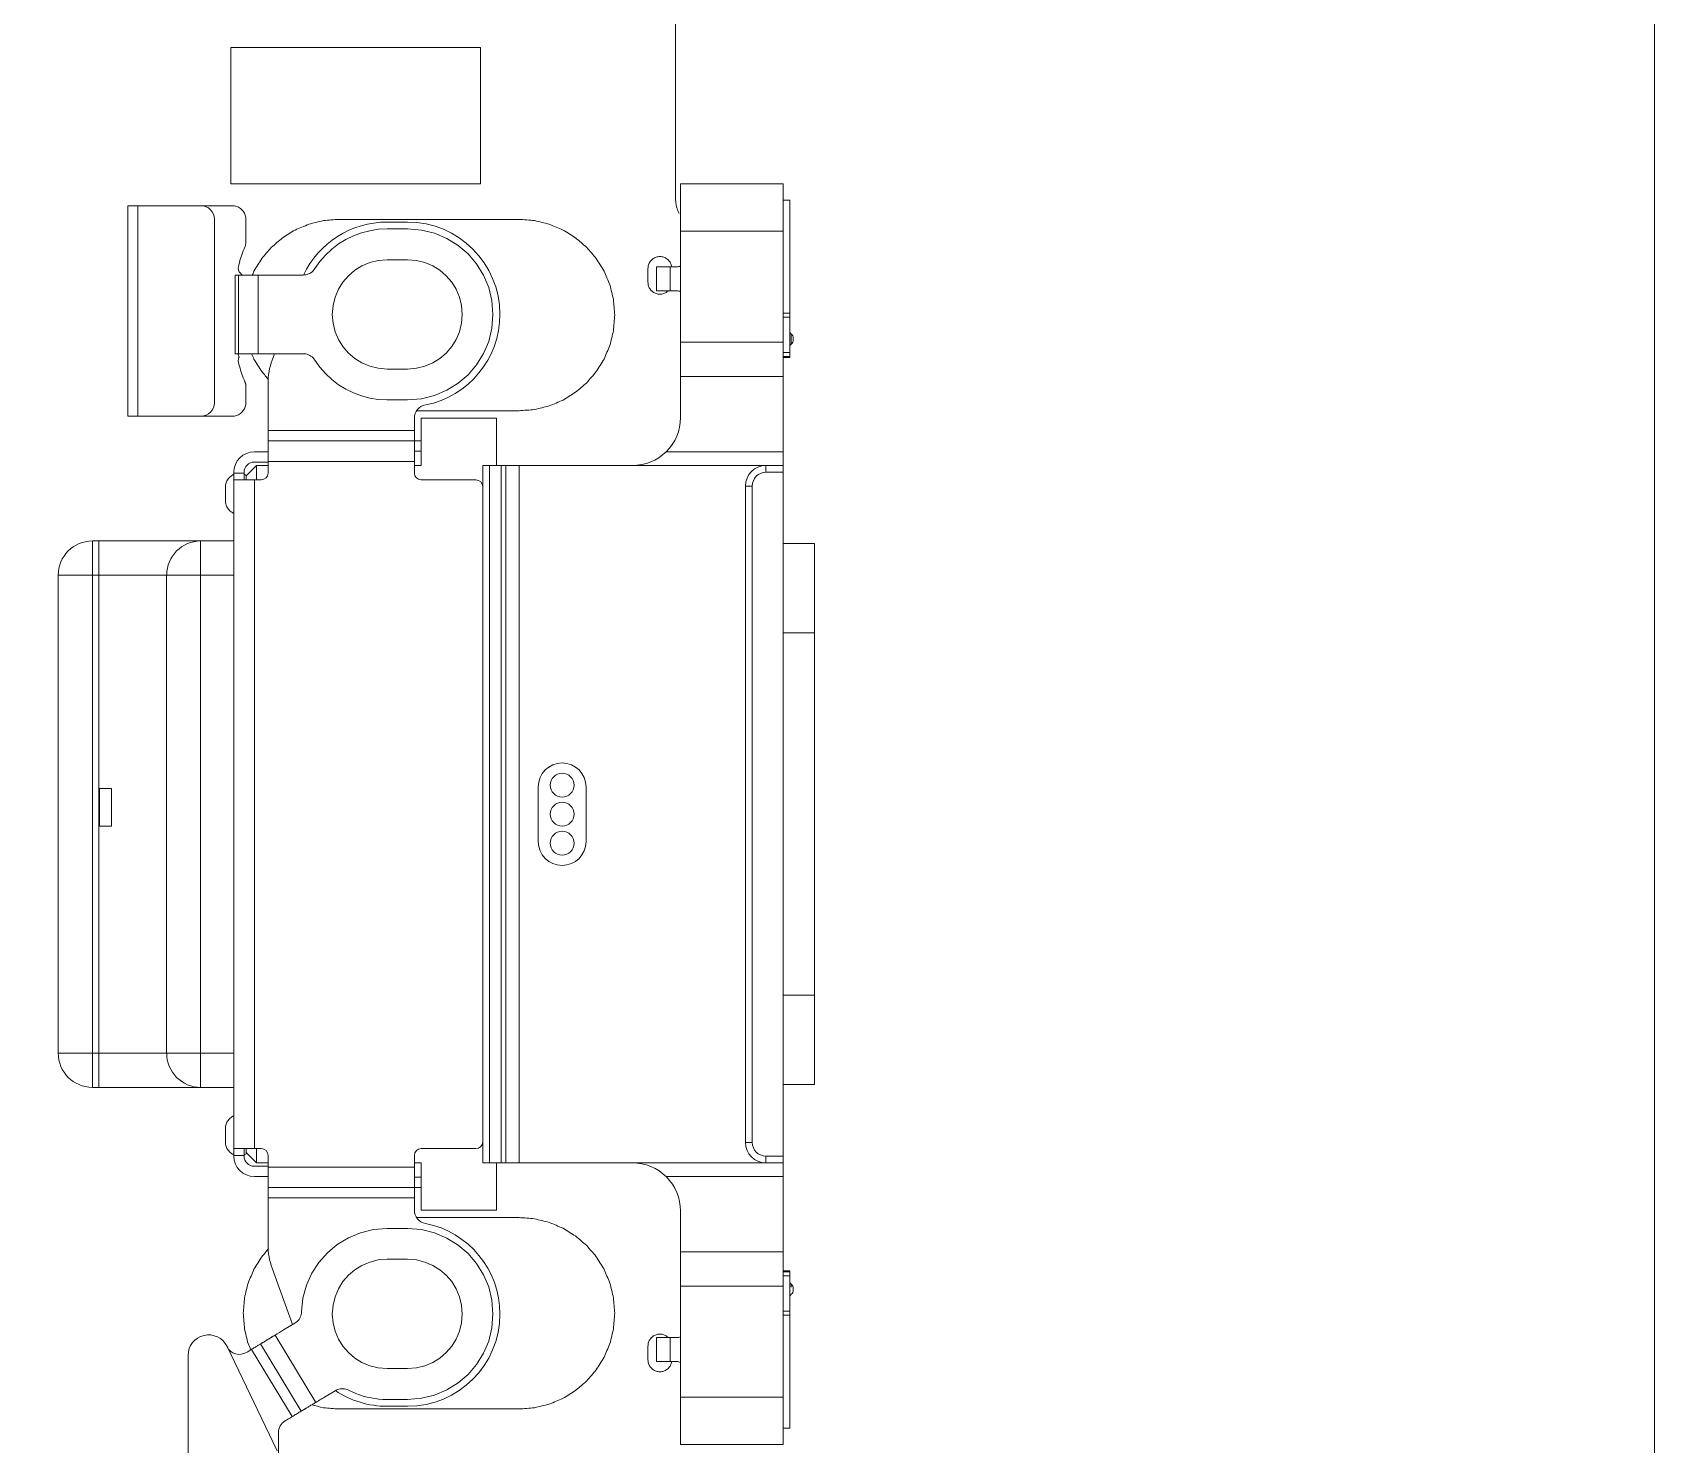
# Model space of a CAD drawing. Header units: millimetres. Extents: x 1863 to 2194, y 977 to 1295.
# Drawn here: x 2170.25 to 2193.97, y 1196.83 to 1217.48 of the extents above; entities that cross this region are included whole.
import ezdxf

# ---------------------------------------------------------------- set-up
doc = ezdxf.new("R2010")
doc.units = ezdxf.units.MM
doc.layers.add('05 Tray 實際版框', color=220, linetype='Continuous', lineweight=25)
doc.layers.add('2', color=7, linetype='Continuous', true_color=0xffffff)

msp = doc.modelspace()

# ---------------------------------------------------------------- linework, layer by layer
at = {"layer": '05 Tray 實際版框', "lineweight": 0, "ltscale": 0.2}
msp.add_lwpolyline([(2133.719, 1252.203), (2177.895, 1252.203, -0.198912), (2181.43, 1250.739), (2192.502, 1239.668, -0.198912), (2193.966, 1236.132), (2193.966, 1087.203)], format="xyb", dxfattribs=at)
at = {"layer": '2', "color": 35, "linetype": 'Continuous', "lineweight": 18}
for p, q in [((2181.225, 1215.265), (2179.725, 1215.265)), ((2179.725, 1215.265), (2179.725, 1211.845)), ((2181.225, 1200.745), (2181.225, 1215.265)), ((2173.173, 1214.945), (2171.644, 1214.945)), ((2171.644, 1211.865), (2171.644, 1214.945)), ((2171.794, 1214.945), (2171.794, 1211.865)), ((2173.173, 1214.945), (2173.205, 1214.942)), ((2173.205, 1214.942), (2173.236, 1214.935)), ((2173.265, 1214.923), (2173.236, 1214.935)), ((2181.325, 1215.025), (2181.225, 1215.025)), ((2181.325, 1215.025), (2181.325, 1212.725)), ((2172.912, 1212.065), (2172.912, 1214.745)), ((2173.265, 1214.923), (2173.291, 1214.906)), ((2173.314, 1214.886), (2173.291, 1214.906)), ((2173.314, 1214.886), (2173.334, 1214.863)), ((2173.351, 1214.837), (2173.334, 1214.863)), ((2173.363, 1214.808), (2173.351, 1214.837)), ((2173.363, 1214.808), (2173.37, 1214.777)), ((2173.373, 1214.745), (2173.37, 1214.777)), ((2173.372, 1214.419), (2173.373, 1214.745)), ((2175.735, 1214.705), (2175.435, 1214.705)), ((2174.726, 1214.385), (2174.832, 1214.45)), ((2174.832, 1214.45), (2174.944, 1214.505)), ((2174.944, 1214.505), (2175.061, 1214.548)), ((2175.061, 1214.548), (2175.182, 1214.579)), ((2175.182, 1214.579), (2175.307, 1214.599)), ((2175.307, 1214.599), (2175.435, 1214.605)), ((2175.435, 1214.605), (2175.735, 1214.605)), ((2175.735, 1214.605), (2175.938, 1214.589)), ((2175.938, 1214.589), (2176.13, 1214.541)), ((2176.13, 1214.541), (2176.309, 1214.466)), ((2176.309, 1214.466), (2176.473, 1214.364)), ((2179.725, 1214.57), (2181.225, 1214.57)), ((2173.313, 1214.227), (2173.303, 1214.198)), ((2173.313, 1214.227), (2173.323, 1214.256)), ((2173.323, 1214.256), (2173.333, 1214.284)), ((2173.333, 1214.284), (2173.345, 1214.312)), ((2173.345, 1214.312), (2173.356, 1214.34)), ((2173.356, 1214.34), (2173.359, 1214.347)), ((2173.359, 1214.347), (2173.362, 1214.355)), ((2173.362, 1214.355), (2173.364, 1214.363)), ((2173.364, 1214.363), (2173.367, 1214.371)), ((2173.368, 1214.379), (2173.367, 1214.371)), ((2173.368, 1214.379), (2173.37, 1214.387)), ((2173.37, 1214.387), (2173.371, 1214.394)), ((2173.371, 1214.394), (2173.372, 1214.402)), ((2173.372, 1214.419), (2173.372, 1214.411)), ((2173.372, 1214.402), (2173.372, 1214.411)), ((2174.452, 1214.128), (2174.535, 1214.223)), ((2174.535, 1214.223), (2174.627, 1214.309)), ((2174.627, 1214.309), (2174.726, 1214.385)), ((2176.473, 1214.364), (2176.619, 1214.239)), ((2176.619, 1214.239), (2176.743, 1214.093)), ((2173.261, 1214.039), (2173.26, 1214.026)), ((2173.262, 1214.013), (2173.26, 1214.026)), ((2173.261, 1214.039), (2173.263, 1214.052)), ((2173.262, 1214.013), (2173.265, 1214)), ((2173.263, 1214.052), (2173.27, 1214.082)), ((2173.269, 1213.988), (2173.265, 1214)), ((2173.275, 1213.977), (2173.269, 1213.988)), ((2173.27, 1214.082), (2173.277, 1214.111)), ((2173.283, 1213.966), (2173.275, 1213.977)), ((2173.277, 1214.111), (2173.285, 1214.141)), ((2173.285, 1214.141), (2173.294, 1214.17)), ((2173.294, 1214.17), (2173.303, 1214.198)), ((2174.323, 1213.965), (2174.339, 1213.978)), ((2174.339, 1213.978), (2174.353, 1213.991)), ((2174.353, 1213.991), (2174.367, 1214.007)), ((2174.367, 1214.007), (2174.379, 1214.024)), ((2174.379, 1214.024), (2174.452, 1214.128)), ((2174.963, 1214.001), (2174.87, 1213.921)), ((2175.067, 1214.066), (2174.963, 1214.001)), ((2175.182, 1214.114), (2175.067, 1214.066)), ((2175.305, 1214.145), (2175.182, 1214.114)), ((2175.435, 1214.155), (2175.305, 1214.145)), ((2175.735, 1214.155), (2175.435, 1214.155)), ((2175.865, 1214.145), (2175.735, 1214.155)), ((2175.988, 1214.114), (2175.865, 1214.145)), ((2176.103, 1214.066), (2175.988, 1214.114)), ((2176.207, 1214.001), (2176.103, 1214.066)), ((2176.3, 1213.921), (2176.207, 1214.001)), ((2176.743, 1214.093), (2176.845, 1213.93)), ((2179.375, 1214.05), (2179.675, 1214.05)), ((2179.375, 1213.7), (2179.375, 1214.05)), ((2179.575, 1214.05), (2179.575, 1213.7)), ((2179.598, 1214.05), (2179.598, 1214.054)), ((2173.214, 1212.78), (2173.214, 1213.93)), ((2174.209, 1213.93), (2173.214, 1213.93)), ((2173.263, 1213.93), (2173.263, 1212.78)), ((2173.318, 1213.93), (2173.283, 1213.966)), ((2173.552, 1213.93), (2173.552, 1212.78)), ((2174.209, 1213.93), (2174.229, 1213.931)), ((2174.229, 1213.931), (2174.249, 1213.934)), ((2174.249, 1213.934), (2174.269, 1213.939)), ((2174.269, 1213.939), (2174.288, 1213.946)), ((2174.288, 1213.946), (2174.306, 1213.955)), ((2174.306, 1213.955), (2174.323, 1213.965)), ((2174.79, 1213.828), (2174.725, 1213.723)), ((2174.87, 1213.921), (2174.79, 1213.828)), ((2176.38, 1213.828), (2176.3, 1213.921)), ((2176.445, 1213.723), (2176.38, 1213.828)), ((2176.845, 1213.93), (2176.921, 1213.75)), ((2176.921, 1213.75), (2176.968, 1213.558)), ((2174.676, 1213.608), (2174.646, 1213.485)), ((2174.725, 1213.723), (2174.676, 1213.608)), ((2176.494, 1213.608), (2176.445, 1213.723)), ((2176.524, 1213.485), (2176.494, 1213.608)), ((2176.968, 1213.558), (2176.984, 1213.355)), ((2179.675, 1213.7), (2179.375, 1213.7)), ((2174.646, 1213.485), (2174.635, 1213.355)), ((2174.635, 1213.355), (2174.646, 1213.225)), ((2176.534, 1213.355), (2176.524, 1213.485)), ((2176.524, 1213.225), (2176.534, 1213.355)), ((2176.984, 1213.355), (2176.968, 1213.153)), ((2181.225, 1213.372), (2181.325, 1213.372)), ((2181.325, 1213.316), (2181.225, 1213.316)), ((2174.646, 1213.225), (2174.676, 1213.102)), ((2174.676, 1213.102), (2174.725, 1212.987)), ((2176.445, 1212.987), (2176.494, 1213.102)), ((2176.494, 1213.102), (2176.524, 1213.225)), ((2176.968, 1213.153), (2176.921, 1212.96)), ((2181.344, 1213.067), (2181.344, 1212.921)), ((2174.725, 1212.987), (2174.79, 1212.883)), ((2174.79, 1212.883), (2174.87, 1212.789)), ((2176.3, 1212.789), (2176.38, 1212.883)), ((2176.38, 1212.883), (2176.445, 1212.987)), ((2176.921, 1212.96), (2176.845, 1212.781)), ((2179.725, 1212.947), (2181.225, 1212.947)), ((2181.225, 1212.796), (2181.325, 1212.796)), ((2181.375, 1213.004), (2181.375, 1212.984)), ((2174.209, 1212.78), (2173.214, 1212.78)), ((2173.26, 1212.684), (2173.262, 1212.697)), ((2173.26, 1212.684), (2173.261, 1212.671)), ((2173.263, 1212.657), (2173.261, 1212.671)), ((2173.265, 1212.71), (2173.262, 1212.697)), ((2173.27, 1212.628), (2173.263, 1212.657)), ((2173.269, 1212.722), (2173.265, 1212.71)), ((2173.269, 1212.722), (2173.274, 1212.731)), ((2173.27, 1212.628), (2173.277, 1212.599)), ((2173.286, 1212.57), (2173.277, 1212.599)), ((2173.294, 1212.541), (2173.286, 1212.57)), ((2173.755, 1212.687), (2173.789, 1212.78)), ((2174.229, 1212.779), (2174.209, 1212.78)), ((2174.249, 1212.776), (2174.229, 1212.779)), ((2174.269, 1212.771), (2174.249, 1212.776)), ((2174.288, 1212.764), (2174.269, 1212.771)), ((2174.306, 1212.756), (2174.288, 1212.764)), ((2174.323, 1212.745), (2174.306, 1212.756)), ((2174.339, 1212.733), (2174.323, 1212.745)), ((2174.353, 1212.719), (2174.339, 1212.733)), ((2174.367, 1212.704), (2174.353, 1212.719)), ((2174.379, 1212.687), (2174.367, 1212.704)), ((2174.452, 1212.583), (2174.379, 1212.687)), ((2174.535, 1212.488), (2174.452, 1212.583)), ((2174.87, 1212.789), (2174.963, 1212.709)), ((2174.963, 1212.709), (2175.067, 1212.644)), ((2175.067, 1212.644), (2175.182, 1212.596)), ((2175.182, 1212.596), (2175.305, 1212.566)), ((2175.305, 1212.566), (2175.435, 1212.555)), ((2175.435, 1212.555), (2175.735, 1212.555)), ((2175.735, 1212.555), (2175.865, 1212.566)), ((2175.865, 1212.566), (2175.988, 1212.596)), ((2175.988, 1212.596), (2176.103, 1212.644)), ((2176.103, 1212.644), (2176.207, 1212.709)), ((2176.207, 1212.709), (2176.3, 1212.789)), ((2176.743, 1212.617), (2176.619, 1212.471)), ((2176.845, 1212.781), (2176.743, 1212.617)), ((2181.325, 1212.737), (2181.225, 1212.737)), ((2181.225, 1212.725), (2181.325, 1212.725)), ((2173.294, 1212.541), (2173.303, 1212.512)), ((2173.313, 1212.483), (2173.303, 1212.512)), ((2173.323, 1212.455), (2173.313, 1212.483)), ((2173.333, 1212.426), (2173.323, 1212.455)), ((2173.345, 1212.398), (2173.333, 1212.426)), ((2173.345, 1212.398), (2173.356, 1212.37)), ((2173.359, 1212.363), (2173.356, 1212.37)), ((2173.359, 1212.363), (2173.362, 1212.355)), ((2173.362, 1212.355), (2173.365, 1212.347)), ((2173.365, 1212.347), (2173.367, 1212.34)), ((2173.367, 1212.34), (2173.369, 1212.332)), ((2173.369, 1212.332), (2173.37, 1212.324)), ((2173.37, 1212.324), (2173.371, 1212.316)), ((2173.372, 1212.308), (2173.371, 1212.316)), ((2173.695, 1211.035), (2173.695, 1212.345)), ((2174.627, 1212.402), (2174.535, 1212.488)), ((2174.726, 1212.326), (2174.627, 1212.402)), ((2174.832, 1212.261), (2174.726, 1212.326)), ((2176.473, 1212.347), (2176.309, 1212.245)), ((2176.619, 1212.471), (2176.473, 1212.347)), ((2181.225, 1212.447), (2179.725, 1212.447)), ((2173.372, 1212.308), (2173.373, 1212.3)), ((2173.373, 1212.3), (2173.373, 1212.292)), ((2173.373, 1212.065), (2173.373, 1212.292)), ((2174.944, 1212.206), (2174.832, 1212.261)), ((2175.061, 1212.163), (2174.944, 1212.206)), ((2175.182, 1212.131), (2175.061, 1212.163)), ((2175.307, 1212.112), (2175.182, 1212.131)), ((2175.434, 1212.105), (2175.307, 1212.112)), ((2175.735, 1212.105), (2175.434, 1212.105)), ((2175.938, 1212.122), (2175.735, 1212.105)), ((2176.13, 1212.169), (2175.938, 1212.122)), ((2176.309, 1212.245), (2176.13, 1212.169)), ((2171.794, 1211.865), (2171.644, 1211.865)), ((2171.794, 1211.865), (2173.174, 1211.865)), ((2173.205, 1211.868), (2173.173, 1211.865)), ((2173.236, 1211.875), (2173.205, 1211.868)), ((2173.236, 1211.875), (2173.265, 1211.887)), ((2173.265, 1211.887), (2173.291, 1211.904)), ((2173.314, 1211.924), (2173.291, 1211.904)), ((2173.314, 1211.924), (2173.334, 1211.947)), ((2173.351, 1211.973), (2173.334, 1211.947)), ((2173.363, 1212.002), (2173.351, 1211.973)), ((2173.363, 1212.002), (2173.37, 1212.033)), ((2173.373, 1212.065), (2173.37, 1212.033)), ((2173.695, 1211.655), (2175.835, 1211.655)), ((2175.835, 1211.835), (2175.835, 1211.035)), ((2175.935, 1211.145), (2175.935, 1211.835)), ((2175.935, 1211.835), (2177.035, 1211.835)), ((2177.035, 1211.145), (2177.035, 1211.835)), ((2173.695, 1211.505), (2175.935, 1211.505)), ((2173.525, 1211.145), (2173.375, 1210.995)), ((2173.495, 1211.345), (2173.695, 1211.345)), ((2173.495, 1211.195), (2173.695, 1211.195)), ((2173.525, 1211.145), (2173.525, 1210.935)), ((2173.525, 1211.145), (2173.695, 1211.145)), ((2175.835, 1211.205), (2173.695, 1211.205)), ((2175.935, 1211.355), (2175.835, 1211.355)), ((2175.835, 1211.145), (2175.935, 1211.145)), ((2176.835, 1200.945), (2176.835, 1211.145)), ((2176.835, 1211.145), (2181.225, 1211.145)), ((2176.935, 1211.145), (2176.935, 1200.945)), ((2177.103, 1200.945), (2177.103, 1211.145)), ((2177.174, 1211.145), (2177.174, 1200.945)), ((2177.365, 1211.145), (2177.365, 1200.945)), ((2179.515, 1211.345), (2181.225, 1211.345)), ((2180.975, 1211.045), (2180.975, 1211.145)), ((2173.195, 1201.045), (2173.195, 1211.045)), ((2173.195, 1211.035), (2173.345, 1211.035)), ((2173.195, 1210.935), (2173.595, 1210.935)), ((2173.345, 1211.045), (2173.345, 1210.935)), ((2173.375, 1210.935), (2173.375, 1210.995)), ((2173.495, 1210.935), (2173.495, 1201.155)), ((2176.735, 1210.935), (2175.935, 1210.935)), ((2181.225, 1211.045), (2180.975, 1211.045)), ((2180.675, 1201.245), (2180.675, 1210.845)), ((2180.775, 1210.845), (2180.675, 1210.845)), ((2180.775, 1201.245), (2180.775, 1210.845)), ((2171.127, 1210.041), (2171.127, 1202.05)), ((2171.127, 1210.041), (2173.195, 1210.041)), ((2171.22, 1202.05), (2171.22, 1210.041)), ((2172.71, 1210.041), (2172.71, 1202.05)), ((2181.685, 1210.003), (2181.225, 1210.003)), ((2170.627, 1202.55), (2170.627, 1209.541)), ((2173.195, 1209.541), (2170.627, 1209.541)), ((2172.213, 1209.541), (2172.213, 1202.55)), ((2181.225, 1208.696), (2181.685, 1208.696)), ((2181.685, 1203.396), (2181.685, 1208.696)), ((2171.23, 1206.422), (2171.408, 1206.422)), ((2171.23, 1205.872), (2171.23, 1206.422)), ((2171.408, 1205.872), (2171.408, 1206.422)), ((2177.645, 1206.445), (2177.645, 1205.645)), ((2178.345, 1205.645), (2178.345, 1206.445)), ((2171.408, 1205.872), (2171.23, 1205.872)), ((2181.685, 1203.396), (2181.225, 1203.396)), ((2170.627, 1202.55), (2173.195, 1202.55)), ((2173.195, 1202.05), (2171.127, 1202.05)), ((2181.225, 1202.09), (2181.685, 1202.09)), ((2180.775, 1201.245), (2180.675, 1201.245)), ((2173.195, 1201.155), (2173.595, 1201.155)), ((2173.195, 1201.055), (2173.345, 1201.055)), ((2173.345, 1201.045), (2173.345, 1201.155)), ((2173.375, 1201.095), (2173.375, 1201.155)), ((2173.375, 1201.095), (2173.525, 1200.945)), ((2173.525, 1201.155), (2173.525, 1200.945)), ((2173.525, 1200.945), (2173.695, 1200.945)), ((2173.695, 1201.055), (2173.695, 1199.746)), ((2175.835, 1201.055), (2175.835, 1200.256)), ((2175.835, 1200.945), (2175.935, 1200.945)), ((2176.735, 1201.155), (2175.935, 1201.155)), ((2175.935, 1200.255), (2175.935, 1200.945)), ((2181.225, 1200.945), (2176.835, 1200.945)), ((2177.035, 1200.255), (2177.035, 1200.945)), ((2181.225, 1201.045), (2180.975, 1201.045)), ((2180.975, 1201.045), (2180.975, 1200.945)), ((2173.495, 1200.895), (2173.695, 1200.895)), ((2173.495, 1200.745), (2173.695, 1200.745)), ((2175.835, 1200.885), (2173.695, 1200.885)), ((2175.935, 1200.735), (2175.835, 1200.735)), ((2181.225, 1200.745), (2179.515, 1200.745)), ((2181.225, 1196.825), (2181.225, 1200.745)), ((2173.695, 1200.585), (2175.935, 1200.585)), ((2173.695, 1200.435), (2175.835, 1200.435)), ((2177.035, 1200.255), (2175.935, 1200.255)), ((2179.725, 1196.825), (2179.725, 1200.245)), ((2175.236, 1199.97), (2175.435, 1199.985)), ((2175.435, 1199.985), (2175.735, 1199.985)), ((2175.735, 1199.985), (2175.938, 1199.969)), ((2174.563, 1199.631), (2174.708, 1199.752)), ((2174.708, 1199.752), (2174.87, 1199.851)), ((2174.87, 1199.851), (2175.047, 1199.924)), ((2175.047, 1199.924), (2175.236, 1199.97)), ((2175.938, 1199.969), (2176.13, 1199.922)), ((2176.13, 1199.922), (2176.309, 1199.846)), ((2176.309, 1199.846), (2176.473, 1199.744)), ((2174.438, 1199.489), (2174.563, 1199.631)), ((2175.182, 1199.495), (2175.305, 1199.525)), ((2175.305, 1199.525), (2175.435, 1199.535)), ((2175.435, 1199.535), (2175.735, 1199.535)), ((2175.735, 1199.535), (2175.865, 1199.525)), ((2175.865, 1199.525), (2175.988, 1199.495)), ((2176.473, 1199.744), (2176.619, 1199.619)), ((2176.619, 1199.619), (2176.743, 1199.474)), ((2179.725, 1199.644), (2181.225, 1199.644)), ((2173.755, 1199.404), (2174.054, 1198.581)), ((2174.257, 1199.155), (2174.335, 1199.33)), ((2174.335, 1199.33), (2174.438, 1199.489)), ((2174.79, 1199.208), (2174.87, 1199.301)), ((2174.87, 1199.301), (2174.963, 1199.381)), ((2174.963, 1199.381), (2175.067, 1199.446)), ((2175.067, 1199.446), (2175.182, 1199.495)), ((2175.988, 1199.495), (2176.103, 1199.446)), ((2176.103, 1199.446), (2176.207, 1199.381)), ((2176.207, 1199.381), (2176.3, 1199.301)), ((2176.3, 1199.301), (2176.38, 1199.208)), ((2176.743, 1199.474), (2176.845, 1199.31)), ((2176.845, 1199.31), (2176.921, 1199.131)), ((2181.325, 1199.365), (2181.225, 1199.365)), ((2181.325, 1199.354), (2181.225, 1199.354)), ((2181.225, 1199.295), (2181.325, 1199.295)), ((2181.325, 1197.065), (2181.325, 1199.365)), ((2174.206, 1198.967), (2174.257, 1199.155)), ((2174.676, 1198.988), (2174.725, 1199.103)), ((2174.725, 1199.103), (2174.79, 1199.208)), ((2176.38, 1199.208), (2176.445, 1199.103)), ((2176.445, 1199.103), (2176.494, 1198.988)), ((2176.921, 1199.131), (2176.968, 1198.938)), ((2181.225, 1199.144), (2179.725, 1199.144)), ((2181.344, 1199.128), (2181.344, 1199.17)), ((2181.375, 1199.087), (2181.375, 1199.107)), ((2174.185, 1198.769), (2174.206, 1198.967)), ((2174.635, 1198.735), (2174.646, 1198.865)), ((2174.646, 1198.865), (2174.676, 1198.988)), ((2176.494, 1198.988), (2176.524, 1198.865)), ((2176.524, 1198.865), (2176.534, 1198.735)), ((2176.968, 1198.938), (2176.984, 1198.735)), ((2173.923, 1198.502), (2174.089, 1198.602)), ((2174.089, 1198.602), (2174.106, 1198.614)), ((2174.106, 1198.614), (2174.121, 1198.627)), ((2174.121, 1198.627), (2174.135, 1198.641)), ((2174.135, 1198.641), (2174.148, 1198.656)), ((2174.148, 1198.656), (2174.158, 1198.673)), ((2174.158, 1198.673), (2174.167, 1198.691)), ((2174.167, 1198.691), (2174.175, 1198.709)), ((2174.175, 1198.709), (2174.18, 1198.729)), ((2174.18, 1198.729), (2174.184, 1198.748)), ((2174.184, 1198.748), (2174.185, 1198.769)), ((2174.646, 1198.606), (2174.635, 1198.735)), ((2174.676, 1198.483), (2174.646, 1198.606)), ((2176.524, 1198.606), (2176.494, 1198.483)), ((2176.534, 1198.735), (2176.524, 1198.606)), ((2176.984, 1198.735), (2176.968, 1198.533)), ((2181.325, 1198.775), (2181.225, 1198.775)), ((2181.225, 1198.719), (2181.325, 1198.719)), ((2173.747, 1198.396), (2173.752, 1198.399)), ((2173.798, 1198.427), (2174.394, 1197.443)), ((2174.725, 1198.368), (2174.676, 1198.483)), ((2174.79, 1198.263), (2174.725, 1198.368)), ((2176.445, 1198.368), (2176.38, 1198.263)), ((2176.494, 1198.483), (2176.445, 1198.368)), ((2176.921, 1198.34), (2176.845, 1198.161)), ((2176.968, 1198.533), (2176.921, 1198.34)), ((2179.675, 1198.39), (2179.375, 1198.39)), ((2179.375, 1198.39), (2179.375, 1198.04)), ((2179.575, 1198.04), (2179.575, 1198.39)), ((2172.526, 1195.041), (2172.526, 1198.13)), ((2173.831, 1196.736), (2173.096, 1198.26)), ((2174.048, 1197.234), (2173.453, 1198.217)), ((2173.587, 1198.298), (2174.182, 1197.315)), ((2174.87, 1198.17), (2174.79, 1198.263)), ((2174.963, 1198.09), (2174.87, 1198.17)), ((2175.067, 1198.025), (2174.963, 1198.09)), ((2176.207, 1198.09), (2176.103, 1198.025)), ((2176.3, 1198.17), (2176.207, 1198.09)), ((2176.38, 1198.263), (2176.3, 1198.17)), ((2176.845, 1198.161), (2176.743, 1197.997)), ((2175.182, 1197.976), (2175.067, 1198.025)), ((2175.305, 1197.946), (2175.182, 1197.976)), ((2175.435, 1197.936), (2175.305, 1197.946)), ((2175.735, 1197.936), (2175.435, 1197.936)), ((2175.865, 1197.946), (2175.735, 1197.936)), ((2175.988, 1197.976), (2175.865, 1197.946)), ((2176.103, 1198.025), (2175.988, 1197.976)), ((2176.619, 1197.852), (2176.473, 1197.727)), ((2176.743, 1197.997), (2176.619, 1197.852)), ((2179.375, 1198.04), (2179.675, 1198.04)), ((2179.598, 1198.04), (2179.598, 1198.037)), ((2174.675, 1197.613), (2174.519, 1197.518)), ((2174.693, 1197.623), (2174.675, 1197.613)), ((2174.712, 1197.631), (2174.693, 1197.623)), ((2174.731, 1197.636), (2174.712, 1197.631)), ((2174.751, 1197.64), (2174.731, 1197.636)), ((2174.771, 1197.642), (2174.751, 1197.64)), ((2174.791, 1197.642), (2174.771, 1197.642)), ((2174.812, 1197.64), (2174.791, 1197.642)), ((2174.831, 1197.635), (2174.812, 1197.64)), ((2174.851, 1197.629), (2174.831, 1197.635)), ((2174.87, 1197.621), (2174.851, 1197.629)), ((2174.923, 1197.595), (2174.87, 1197.621)), ((2176.309, 1197.625), (2176.13, 1197.549)), ((2176.473, 1197.727), (2176.309, 1197.625)), ((2174.347, 1197.415), (2174.343, 1197.412)), ((2174.977, 1197.573), (2174.923, 1197.595)), ((2175.032, 1197.552), (2174.977, 1197.573)), ((2175.088, 1197.535), (2175.032, 1197.552)), ((2175.144, 1197.52), (2175.088, 1197.535)), ((2175.202, 1197.508), (2175.144, 1197.52)), ((2175.259, 1197.498), (2175.202, 1197.508)), ((2175.317, 1197.491), (2175.259, 1197.498)), ((2175.376, 1197.487), (2175.317, 1197.491)), ((2175.435, 1197.486), (2175.376, 1197.487)), ((2175.735, 1197.486), (2175.435, 1197.486)), ((2175.735, 1197.385), (2175.435, 1197.385)), ((2175.938, 1197.502), (2175.735, 1197.486)), ((2176.13, 1197.549), (2175.938, 1197.502)), ((2179.725, 1197.52), (2181.225, 1197.52)), ((2173.846, 1195.041), (2173.846, 1196.999)), ((2181.225, 1197.065), (2181.325, 1197.065)), ((2179.725, 1196.825), (2181.225, 1196.825))]:
    msp.add_line(p, q, dxfattribs=at)
for centre in [(2177.995, 1206.47), (2177.995, 1206.045), (2177.995, 1205.62)]:
    msp.add_circle(centre, 0.175, dxfattribs=at)
for centre, radius, start, end in [((2172.712, 1214.745), 0.2, 0, 90.0008), ((2175.435, 1213.355), 1.35, 90, 154.7992), ((2175.735, 1213.355), 1.35, 0.0002, 90), ((2179.675, 1214.15), 0.1, 270, 300.0012), ((2179.675, 1213.6), 0.1, 59.9988, 90), ((2175.735, 1213.355), 1.35, 281.159, 359.9998), ((2181.375, 1213.106), 0.05, 180, 232.0201), ((2181.295, 1213.004), 0.08, 0, 52.0201), ((2181.375, 1212.881), 0.05, 127.9799, 180), ((2181.295, 1212.984), 0.08, 307.9799, 0), ((2174.833, 1213.445), 1.715, 202.8029, 204.6168), ((2174.695, 1212.345), 1, 160, 179.9998), ((2172.712, 1212.065), 0.2, 270.0042, 0), ((2176.035, 1211.835), 0.2, 101.159, 179.999), ((2179.025, 1211.845), 0.7, 314.4153, 0), ((2173.495, 1211.045), 0.3, 90, 180), ((2173.495, 1211.045), 0.15, 90, 180), ((2180.975, 1210.845), 0.3, 90, 180), ((2173.595, 1211.035), 0.1, 270, 0), ((2175.935, 1211.035), 0.1, 180, 270), ((2176.735, 1210.835), 0.1, 0, 90), ((2180.975, 1210.845), 0.2, 90, 180), ((2171.127, 1209.541), 0.5, 90, 180), ((2177.995, 1206.445), 0.35, 0, 180), ((2177.995, 1205.645), 0.35, 180, 0), ((2171.127, 1202.55), 0.5, 180, 270), ((2176.735, 1201.255), 0.1, 270, 0), ((2180.975, 1201.245), 0.3, 180, 270), ((2180.975, 1201.245), 0.2, 180, 270), ((2173.495, 1201.045), 0.3, 180, 270), ((2173.495, 1201.045), 0.15, 180, 270), ((2173.595, 1201.055), 0.1, 0, 90), ((2175.935, 1201.055), 0.1, 90, 180), ((2179.025, 1200.245), 0.7, 359.9995, 90), ((2176.035, 1200.256), 0.2, 180.001, 258.841), ((2175.735, 1198.735), 1.35, 0.0002, 78.841), ((2174.695, 1199.746), 1, 180.0002, 200), ((2181.375, 1199.21), 0.05, 180, 232.0201), ((2181.295, 1199.107), 0.08, 0, 52.0201), ((2181.295, 1199.087), 0.08, 307.9799, 0), ((2181.375, 1198.984), 0.05, 127.9799, 180), ((2175.735, 1198.735), 1.35, 270, 359.9998), ((2172.826, 1198.13), 0.3, 25.7462, 180), ((2179.675, 1198.49), 0.1, 270, 300.0012), ((2173.277, 1198.344), 0.2, 205.7462, 301.2637), ((2179.675, 1197.94), 0.1, 59.9988, 90), ((2175.435, 1198.735), 1.35, 236.0205, 270), ((2174.046, 1196.999), 0.2, 121.0877, 180)]:
    msp.add_arc(centre, radius, start, end, dxfattribs=at)
for centre, major_axis, ratio, start_param, end_param in [((2179.025, 1211.845), (-0.278, 0.643), 1, 2.73378, 3.508974), ((2172.71, 1209.541), (0, -0.5), 0.993346, 3.141593, 4.712389), ((2172.71, 1202.55), (0, 0.5), 0.993346, 1.570796, 3.141593)]:
    msp.add_ellipse(centre, major_axis=major_axis, ratio=ratio, start_param=start_param, end_param=end_param, dxfattribs=at)
for points, degree in [([(2179.653, 1215.052), (2179.653, 1231.445)], 1), ([(2176.8, 1217.259), (2173.15, 1217.259)], 1), ([(2173.15, 1217.259), (2173.15, 1215.264)], 1), ([(2176.8, 1215.264), (2176.8, 1217.259)], 1), ([(2173.15, 1215.264), (2176.8, 1215.264)], 1), ([(2179.655, 1215.006), (2179.654, 1215.021), (2179.653, 1215.036), (2179.653, 1215.052)], 3), ([(2179.661, 1214.96), (2179.659, 1214.975), (2179.657, 1214.99), (2179.655, 1215.006)], 3), ([(2179.672, 1214.915), (2179.668, 1214.93), (2179.665, 1214.945), (2179.661, 1214.96)], 3), ([(2174.291, 1214.674), (2174.363, 1214.691), (2174.434, 1214.709), (2174.506, 1214.727)], 3), ([(2174.506, 1214.727), (2174.582, 1214.733), (2174.658, 1214.739), (2174.734, 1214.745)], 3), ([(2174.734, 1214.745), (2177.365, 1214.745)], 1), ([(2177.365, 1214.745), (2177.44, 1214.739), (2177.516, 1214.733), (2177.592, 1214.727)], 3), ([(2177.592, 1214.727), (2177.664, 1214.709), (2177.735, 1214.691), (2177.807, 1214.674)], 3), ([(2179.686, 1214.872), (2179.681, 1214.886), (2179.677, 1214.901), (2179.672, 1214.915)], 3), ([(2179.704, 1214.83), (2179.698, 1214.844), (2179.692, 1214.858), (2179.686, 1214.872)], 3), ([(2173.743, 1214.335), (2173.797, 1214.381), (2173.852, 1214.428), (2173.906, 1214.475)], 3), ([(2173.906, 1214.475), (2173.967, 1214.513), (2174.028, 1214.551), (2174.09, 1214.589)], 3), ([(2174.09, 1214.589), (2174.157, 1214.617), (2174.224, 1214.645), (2174.291, 1214.674)], 3), ([(2177.807, 1214.674), (2177.874, 1214.645), (2177.941, 1214.617), (2178.008, 1214.589)], 3), ([(2178.008, 1214.589), (2178.069, 1214.551), (2178.13, 1214.513), (2178.191, 1214.475)], 3), ([(2178.191, 1214.475), (2178.246, 1214.428), (2178.3, 1214.381), (2178.355, 1214.335)], 3), ([(2173.603, 1214.172), (2173.649, 1214.226), (2173.696, 1214.28), (2173.743, 1214.335)], 3), ([(2178.355, 1214.335), (2178.401, 1214.28), (2178.448, 1214.226), (2178.494, 1214.172)], 3), ([(2173.464, 1213.93), (2173.473, 1213.949), (2173.481, 1213.969), (2173.489, 1213.988)], 3), ([(2173.489, 1213.988), (2173.527, 1214.049), (2173.565, 1214.11), (2173.603, 1214.172)], 3), ([(2178.494, 1214.172), (2178.532, 1214.11), (2178.57, 1214.049), (2178.608, 1213.988)], 3), ([(2178.608, 1213.988), (2178.636, 1213.921), (2178.665, 1213.854), (2178.693, 1213.787)], 3), ([(2179.252, 1214.054), (2179.251, 1214.044), (2179.25, 1214.035), (2179.249, 1214.025)], 3), ([(2179.249, 1214.025), (2179.249, 1213.825)], 1), ([(2179.258, 1214.081), (2179.256, 1214.072), (2179.254, 1214.063), (2179.252, 1214.054)], 3), ([(2179.269, 1214.106), (2179.265, 1214.097), (2179.262, 1214.089), (2179.258, 1214.081)], 3), ([(2179.283, 1214.129), (2179.278, 1214.121), (2179.274, 1214.114), (2179.269, 1214.106)], 3), ([(2179.301, 1214.149), (2179.295, 1214.142), (2179.289, 1214.136), (2179.283, 1214.129)], 3), ([(2179.321, 1214.167), (2179.314, 1214.161), (2179.307, 1214.155), (2179.301, 1214.149)], 3), ([(2179.344, 1214.181), (2179.336, 1214.176), (2179.329, 1214.171), (2179.321, 1214.167)], 3), ([(2179.369, 1214.192), (2179.361, 1214.188), (2179.352, 1214.184), (2179.344, 1214.181)], 3), ([(2179.396, 1214.198), (2179.387, 1214.196), (2179.378, 1214.194), (2179.369, 1214.192)], 3), ([(2179.425, 1214.2), (2179.415, 1214.2), (2179.406, 1214.199), (2179.396, 1214.198)], 3), ([(2179.453, 1214.198), (2179.444, 1214.199), (2179.434, 1214.2), (2179.425, 1214.2)], 3), ([(2179.48, 1214.192), (2179.471, 1214.194), (2179.462, 1214.196), (2179.453, 1214.198)], 3), ([(2179.505, 1214.181), (2179.497, 1214.184), (2179.488, 1214.188), (2179.48, 1214.192)], 3), ([(2179.528, 1214.167), (2179.52, 1214.171), (2179.513, 1214.176), (2179.505, 1214.181)], 3), ([(2179.548, 1214.149), (2179.542, 1214.155), (2179.535, 1214.161), (2179.528, 1214.167)], 3), ([(2179.566, 1214.129), (2179.56, 1214.136), (2179.554, 1214.142), (2179.548, 1214.149)], 3), ([(2179.58, 1214.106), (2179.575, 1214.114), (2179.571, 1214.121), (2179.566, 1214.129)], 3), ([(2179.591, 1214.081), (2179.587, 1214.089), (2179.584, 1214.097), (2179.58, 1214.106)], 3), ([(2179.598, 1214.054), (2179.595, 1214.063), (2179.593, 1214.072), (2179.591, 1214.081)], 3), ([(2178.693, 1213.787), (2178.711, 1213.715), (2178.728, 1213.644), (2178.746, 1213.572)], 3), ([(2179.249, 1213.825), (2179.25, 1213.816), (2179.251, 1213.806), (2179.252, 1213.797)], 3), ([(2179.252, 1213.797), (2179.254, 1213.788), (2179.256, 1213.779), (2179.258, 1213.77)], 3), ([(2179.258, 1213.77), (2179.262, 1213.762), (2179.265, 1213.753), (2179.269, 1213.745)], 3), ([(2179.269, 1213.745), (2179.274, 1213.737), (2179.278, 1213.729), (2179.283, 1213.722)], 3), ([(2178.746, 1213.572), (2178.752, 1213.496), (2178.758, 1213.42), (2178.764, 1213.345)], 3), ([(2179.283, 1213.722), (2179.289, 1213.715), (2179.295, 1213.708), (2179.301, 1213.701)], 3), ([(2179.301, 1213.701), (2179.307, 1213.696), (2179.314, 1213.69), (2179.321, 1213.684)], 3), ([(2179.321, 1213.684), (2179.329, 1213.679), (2179.336, 1213.674), (2179.344, 1213.67)], 3), ([(2179.344, 1213.67), (2179.352, 1213.666), (2179.361, 1213.663), (2179.369, 1213.659)], 3), ([(2179.369, 1213.659), (2179.378, 1213.657), (2179.387, 1213.655), (2179.396, 1213.652)], 3), ([(2179.396, 1213.652), (2179.406, 1213.652), (2179.415, 1213.651), (2179.425, 1213.65)], 3), ([(2179.425, 1213.65), (2179.434, 1213.651), (2179.444, 1213.652), (2179.453, 1213.652)], 3), ([(2179.453, 1213.652), (2179.462, 1213.655), (2179.471, 1213.657), (2179.48, 1213.659)], 3), ([(2179.48, 1213.659), (2179.488, 1213.663), (2179.497, 1213.666), (2179.505, 1213.67)], 3), ([(2179.505, 1213.67), (2179.513, 1213.674), (2179.52, 1213.679), (2179.528, 1213.684)], 3), ([(2179.528, 1213.684), (2179.535, 1213.69), (2179.542, 1213.696), (2179.548, 1213.701)], 3), ([(2178.764, 1213.345), (2178.758, 1213.269), (2178.752, 1213.193), (2178.746, 1213.118)], 3), ([(2178.746, 1213.118), (2178.728, 1213.046), (2178.711, 1212.974), (2178.693, 1212.902)], 3), ([(2178.693, 1212.902), (2178.665, 1212.835), (2178.636, 1212.768), (2178.608, 1212.701)], 3), ([(2173.489, 1212.701), (2173.478, 1212.728), (2173.467, 1212.754), (2173.455, 1212.78)], 3), ([(2173.603, 1212.518), (2173.565, 1212.579), (2173.527, 1212.64), (2173.489, 1212.701)], 3), ([(2178.608, 1212.701), (2178.57, 1212.64), (2178.532, 1212.579), (2178.494, 1212.518)], 3), ([(2173.704, 1212.4), (2173.671, 1212.439), (2173.637, 1212.478), (2173.603, 1212.518)], 3), ([(2178.355, 1212.355), (2178.3, 1212.308), (2178.246, 1212.262), (2178.191, 1212.215)], 3), ([(2178.494, 1212.518), (2178.448, 1212.464), (2178.401, 1212.409), (2178.355, 1212.355)], 3), ([(2178.008, 1212.101), (2177.941, 1212.073), (2177.874, 1212.044), (2177.807, 1212.016)], 3), ([(2178.191, 1212.215), (2178.13, 1212.177), (2178.069, 1212.139), (2178.008, 1212.101)], 3), ([(2177.365, 1211.945), (2175.873, 1211.945)], 1), ([(2177.592, 1211.963), (2177.516, 1211.957), (2177.44, 1211.951), (2177.365, 1211.945)], 3), ([(2177.807, 1212.016), (2177.735, 1211.998), (2177.664, 1211.981), (2177.592, 1211.963)], 3), ([(2173.083, 1210.893), (2173.08, 1210.883), (2173.078, 1210.873), (2173.075, 1210.863)], 3), ([(2173.095, 1210.922), (2173.091, 1210.912), (2173.087, 1210.903), (2173.083, 1210.893)], 3), ([(2173.111, 1210.948), (2173.106, 1210.939), (2173.1, 1210.931), (2173.095, 1210.922)], 3), ([(2173.131, 1210.971), (2173.124, 1210.964), (2173.118, 1210.956), (2173.111, 1210.948)], 3), ([(2173.154, 1210.991), (2173.146, 1210.985), (2173.139, 1210.978), (2173.131, 1210.971)], 3), ([(2173.18, 1211.008), (2173.171, 1211.002), (2173.163, 1210.997), (2173.154, 1210.991)], 3), ([(2173.195, 1211.014), (2173.19, 1211.012), (2173.185, 1211.01), (2173.18, 1211.008)], 3), ([(2173.364, 1211.008), (2173.357, 1211.01), (2173.351, 1211.013), (2173.345, 1211.016)], 3), ([(2173.378, 1210.999), (2173.373, 1211.002), (2173.369, 1211.005), (2173.364, 1211.008)], 3), ([(2173.075, 1210.863), (2173.074, 1210.852), (2173.073, 1210.841), (2173.073, 1210.83)], 3), ([(2173.073, 1210.83), (2173.073, 1210.63)], 1), ([(2173.073, 1210.63), (2173.073, 1210.619), (2173.074, 1210.608), (2173.075, 1210.598)], 3), ([(2173.075, 1210.598), (2173.078, 1210.587), (2173.08, 1210.577), (2173.083, 1210.567)], 3), ([(2173.083, 1210.567), (2173.087, 1210.557), (2173.091, 1210.548), (2173.095, 1210.538)], 3), ([(2173.095, 1210.538), (2173.1, 1210.529), (2173.106, 1210.521), (2173.111, 1210.512)], 3), ([(2173.111, 1210.512), (2173.118, 1210.504), (2173.124, 1210.496), (2173.131, 1210.489)], 3), ([(2173.131, 1210.489), (2173.139, 1210.482), (2173.146, 1210.475), (2173.154, 1210.469)], 3), ([(2173.154, 1210.469), (2173.163, 1210.463), (2173.171, 1210.458), (2173.18, 1210.452)], 3), ([(2173.18, 1210.452), (2173.185, 1210.45), (2173.19, 1210.448), (2173.195, 1210.446)], 3), ([(2173.075, 1201.482), (2173.074, 1201.471), (2173.073, 1201.46), (2173.073, 1201.449)], 3), ([(2173.073, 1201.449), (2173.073, 1201.249)], 1), ([(2173.083, 1201.513), (2173.08, 1201.502), (2173.078, 1201.492), (2173.075, 1201.482)], 3), ([(2173.095, 1201.541), (2173.091, 1201.532), (2173.087, 1201.522), (2173.083, 1201.513)], 3), ([(2173.111, 1201.567), (2173.106, 1201.559), (2173.1, 1201.55), (2173.095, 1201.541)], 3), ([(2173.131, 1201.591), (2173.124, 1201.583), (2173.118, 1201.575), (2173.111, 1201.567)], 3), ([(2173.154, 1201.611), (2173.146, 1201.604), (2173.139, 1201.597), (2173.131, 1201.591)], 3), ([(2173.18, 1201.627), (2173.171, 1201.622), (2173.163, 1201.616), (2173.154, 1201.611)], 3), ([(2173.195, 1201.633), (2173.19, 1201.631), (2173.185, 1201.629), (2173.18, 1201.627)], 3), ([(2173.073, 1201.249), (2173.073, 1201.239), (2173.074, 1201.228), (2173.075, 1201.217)], 3), ([(2173.075, 1201.217), (2173.078, 1201.207), (2173.08, 1201.196), (2173.083, 1201.186)], 3), ([(2173.083, 1201.186), (2173.087, 1201.177), (2173.091, 1201.167), (2173.095, 1201.157)], 3), ([(2173.095, 1201.157), (2173.1, 1201.149), (2173.106, 1201.14), (2173.111, 1201.131)], 3), ([(2173.111, 1201.131), (2173.118, 1201.123), (2173.124, 1201.116), (2173.131, 1201.108)], 3), ([(2173.131, 1201.108), (2173.139, 1201.101), (2173.146, 1201.095), (2173.154, 1201.088)], 3), ([(2173.154, 1201.088), (2173.163, 1201.083), (2173.171, 1201.077), (2173.18, 1201.072)], 3), ([(2173.18, 1201.072), (2173.185, 1201.07), (2173.19, 1201.068), (2173.195, 1201.066)], 3), ([(2173.345, 1201.064), (2173.351, 1201.066), (2173.357, 1201.069), (2173.364, 1201.072)], 3), ([(2173.364, 1201.072), (2173.371, 1201.076), (2173.378, 1201.081), (2173.385, 1201.085)], 3), ([(2175.873, 1200.146), (2177.365, 1200.146)], 1), ([(2177.365, 1200.146), (2177.44, 1200.14), (2177.516, 1200.134), (2177.592, 1200.127)], 3), ([(2177.592, 1200.127), (2177.664, 1200.11), (2177.735, 1200.092), (2177.807, 1200.074)], 3), ([(2177.807, 1200.074), (2177.874, 1200.046), (2177.941, 1200.018), (2178.008, 1199.99)], 3), ([(2178.008, 1199.99), (2178.069, 1199.952), (2178.13, 1199.914), (2178.191, 1199.876)], 3), ([(2178.191, 1199.876), (2178.246, 1199.829), (2178.3, 1199.782), (2178.355, 1199.736)], 3), ([(2173.489, 1199.389), (2173.527, 1199.45), (2173.565, 1199.511), (2173.603, 1199.573)], 3), ([(2173.603, 1199.573), (2173.637, 1199.612), (2173.671, 1199.652), (2173.704, 1199.691)], 3), ([(2178.355, 1199.736), (2178.401, 1199.681), (2178.448, 1199.627), (2178.494, 1199.573)], 3), ([(2178.494, 1199.573), (2178.532, 1199.511), (2178.57, 1199.45), (2178.608, 1199.389)], 3), ([(2173.404, 1199.188), (2173.432, 1199.255), (2173.461, 1199.322), (2173.489, 1199.389)], 3), ([(2178.608, 1199.389), (2178.636, 1199.322), (2178.665, 1199.255), (2178.693, 1199.188)], 3), ([(2173.351, 1198.973), (2173.369, 1199.045), (2173.386, 1199.117), (2173.404, 1199.188)], 3), ([(2178.693, 1199.188), (2178.711, 1199.117), (2178.728, 1199.045), (2178.746, 1198.973)], 3), ([(2173.333, 1198.746), (2173.339, 1198.821), (2173.345, 1198.897), (2173.351, 1198.973)], 3), ([(2178.746, 1198.973), (2178.752, 1198.897), (2178.758, 1198.821), (2178.764, 1198.746)], 3), ([(2173.351, 1198.519), (2173.345, 1198.594), (2173.339, 1198.67), (2173.333, 1198.746)], 3), ([(2178.764, 1198.746), (2178.758, 1198.67), (2178.752, 1198.594), (2178.746, 1198.519)], 3), ([(2173.404, 1198.303), (2173.386, 1198.375), (2173.369, 1198.447), (2173.351, 1198.519)], 3), ([(2173.675, 1198.352), (2173.699, 1198.366), (2173.723, 1198.381), (2173.747, 1198.396)], 3), ([(2173.923, 1198.502), (2173.882, 1198.477), (2173.84, 1198.452), (2173.798, 1198.427)], 3), ([(2178.746, 1198.519), (2178.728, 1198.447), (2178.711, 1198.375), (2178.693, 1198.303)], 3), ([(2179.258, 1198.321), (2179.262, 1198.329), (2179.265, 1198.337), (2179.269, 1198.346)], 3), ([(2179.269, 1198.346), (2179.274, 1198.353), (2179.278, 1198.361), (2179.283, 1198.369)], 3), ([(2179.283, 1198.369), (2179.289, 1198.375), (2179.295, 1198.382), (2179.301, 1198.389)], 3), ([(2179.301, 1198.389), (2179.307, 1198.395), (2179.314, 1198.401), (2179.321, 1198.407)], 3), ([(2179.321, 1198.407), (2179.329, 1198.411), (2179.336, 1198.416), (2179.344, 1198.421)], 3), ([(2179.344, 1198.421), (2179.352, 1198.424), (2179.361, 1198.428), (2179.369, 1198.431)], 3), ([(2179.369, 1198.431), (2179.378, 1198.434), (2179.387, 1198.436), (2179.396, 1198.438)], 3), ([(2179.396, 1198.438), (2179.406, 1198.439), (2179.415, 1198.44), (2179.425, 1198.44)], 3), ([(2179.425, 1198.44), (2179.434, 1198.44), (2179.444, 1198.439), (2179.453, 1198.438)], 3), ([(2179.453, 1198.438), (2179.462, 1198.436), (2179.471, 1198.434), (2179.48, 1198.431)], 3), ([(2179.48, 1198.431), (2179.488, 1198.428), (2179.497, 1198.424), (2179.505, 1198.421)], 3), ([(2179.505, 1198.421), (2179.513, 1198.416), (2179.52, 1198.411), (2179.528, 1198.407)], 3), ([(2179.528, 1198.407), (2179.535, 1198.401), (2179.542, 1198.395), (2179.548, 1198.389)], 3), ([(2173.453, 1198.217), (2173.429, 1198.202), (2173.405, 1198.188), (2173.381, 1198.173)], 3), ([(2173.443, 1198.211), (2173.43, 1198.242), (2173.417, 1198.273), (2173.404, 1198.303)], 3), ([(2178.608, 1198.102), (2178.57, 1198.041), (2178.532, 1197.98), (2178.494, 1197.919)], 3), ([(2178.693, 1198.303), (2178.665, 1198.236), (2178.636, 1198.169), (2178.608, 1198.102)], 3), ([(2179.249, 1198.266), (2179.25, 1198.275), (2179.251, 1198.284), (2179.252, 1198.294)], 3), ([(2179.249, 1198.066), (2179.249, 1198.266)], 1), ([(2179.252, 1198.294), (2179.254, 1198.303), (2179.256, 1198.312), (2179.258, 1198.321)], 3), ([(2178.494, 1197.919), (2178.448, 1197.865), (2178.401, 1197.81), (2178.355, 1197.756)], 3), ([(2179.252, 1198.037), (2179.251, 1198.047), (2179.25, 1198.056), (2179.249, 1198.066)], 3), ([(2179.258, 1198.01), (2179.256, 1198.019), (2179.254, 1198.028), (2179.252, 1198.037)], 3), ([(2179.269, 1197.985), (2179.265, 1197.994), (2179.262, 1198.002), (2179.258, 1198.01)], 3), ([(2179.283, 1197.962), (2179.278, 1197.97), (2179.274, 1197.977), (2179.269, 1197.985)], 3), ([(2179.301, 1197.942), (2179.295, 1197.949), (2179.289, 1197.955), (2179.283, 1197.962)], 3), ([(2179.321, 1197.924), (2179.314, 1197.93), (2179.307, 1197.936), (2179.301, 1197.942)], 3), ([(2179.344, 1197.91), (2179.336, 1197.915), (2179.329, 1197.92), (2179.321, 1197.924)], 3), ([(2179.369, 1197.899), (2179.361, 1197.903), (2179.352, 1197.907), (2179.344, 1197.91)], 3), ([(2179.396, 1197.893), (2179.387, 1197.895), (2179.378, 1197.897), (2179.369, 1197.899)], 3), ([(2179.425, 1197.891), (2179.415, 1197.891), (2179.406, 1197.892), (2179.396, 1197.893)], 3), ([(2179.453, 1197.893), (2179.444, 1197.892), (2179.434, 1197.891), (2179.425, 1197.891)], 3), ([(2179.48, 1197.899), (2179.471, 1197.897), (2179.462, 1197.895), (2179.453, 1197.893)], 3), ([(2179.505, 1197.91), (2179.497, 1197.907), (2179.488, 1197.903), (2179.48, 1197.899)], 3), ([(2179.528, 1197.924), (2179.52, 1197.92), (2179.513, 1197.915), (2179.505, 1197.91)], 3), ([(2179.548, 1197.942), (2179.542, 1197.936), (2179.535, 1197.93), (2179.528, 1197.924)], 3), ([(2179.566, 1197.962), (2179.56, 1197.955), (2179.554, 1197.949), (2179.548, 1197.942)], 3), ([(2179.58, 1197.985), (2179.575, 1197.977), (2179.571, 1197.97), (2179.566, 1197.962)], 3), ([(2179.591, 1198.01), (2179.587, 1198.002), (2179.584, 1197.994), (2179.58, 1197.985)], 3), ([(2179.598, 1198.037), (2179.595, 1198.028), (2179.593, 1198.019), (2179.591, 1198.01)], 3), ([(2178.191, 1197.616), (2178.13, 1197.578), (2178.069, 1197.54), (2178.008, 1197.502)], 3), ([(2178.355, 1197.756), (2178.3, 1197.709), (2178.246, 1197.663), (2178.191, 1197.616)], 3), ([(2174.506, 1197.364), (2174.449, 1197.378), (2174.391, 1197.392), (2174.334, 1197.407)], 3), ([(2174.394, 1197.443), (2174.421, 1197.459), (2174.448, 1197.475), (2174.474, 1197.491)], 3), ([(2174.474, 1197.491), (2174.489, 1197.5), (2174.504, 1197.509), (2174.519, 1197.518)], 3), ([(2177.807, 1197.417), (2177.735, 1197.399), (2177.664, 1197.382), (2177.592, 1197.364)], 3), ([(2178.008, 1197.502), (2177.941, 1197.474), (2177.874, 1197.445), (2177.807, 1197.417)], 3), ([(2173.942, 1197.17), (2173.978, 1197.191), (2174.013, 1197.212), (2174.048, 1197.234)], 3), ([(2174.734, 1197.346), (2174.658, 1197.352), (2174.582, 1197.358), (2174.506, 1197.364)], 3), ([(2177.365, 1197.346), (2174.734, 1197.346)], 1), ([(2177.592, 1197.364), (2177.516, 1197.358), (2177.44, 1197.352), (2177.365, 1197.346)], 3)]:
    msp.add_open_spline(points, degree=degree, dxfattribs=at)
for points, knots in [([(2181.325, 1212.994), (2181.325, 1213.009), (2181.325, 1213.024), (2181.325, 1213.044), (2181.325, 1213.05), (2181.325, 1213.055)], [0, 0, 0, 0, 0.505827, 0.505827, 1, 1, 1, 1]), ([(2181.325, 1212.912), (2181.325, 1212.919), (2181.325, 1212.925), (2181.325, 1212.934), (2181.325, 1212.938), (2181.325, 1212.943), (2181.325, 1212.944), (2181.325, 1212.948), (2181.325, 1212.95), (2181.325, 1212.965), (2181.325, 1212.979), (2181.325, 1212.994)], [0, 0, 0, 0, 0.196199, 0.196199, 0.39715, 0.39715, 0.5981, 0.5981, 0.79905, 0.79905, 1, 1, 1, 1]), ([(2181.685, 1208.696), (2181.685, 1208.735), (2181.685, 1208.775), (2181.685, 1208.853), (2181.685, 1208.892), (2181.685, 1208.97), (2181.685, 1209.009), (2181.685, 1209.087), (2181.685, 1209.126), (2181.685, 1209.184), (2181.685, 1209.203), (2181.685, 1209.241), (2181.685, 1209.26), (2181.685, 1209.317), (2181.685, 1209.354), (2181.685, 1209.426), (2181.685, 1209.461), (2181.685, 1209.512), (2181.685, 1209.529), (2181.685, 1209.562), (2181.685, 1209.579), (2181.685, 1209.658), (2181.685, 1209.715), (2181.685, 1209.779), (2181.685, 1209.791), (2181.685, 1209.815), (2181.685, 1209.826), (2181.685, 1209.859), (2181.685, 1209.898), (2181.685, 1209.929), (2181.685, 1209.955), (2181.685, 1209.967), (2181.685, 1209.994), (2181.685, 1210.003), (2181.685, 1210.003), (2181.685, 1210.003), (2181.685, 1210.003)], [0, 0, 0, 0, 0.062484, 0.062484, 0.124969, 0.124969, 0.187453, 0.187453, 0.249937, 0.249937, 0.281179, 0.281179, 0.312421, 0.312421, 0.374906, 0.374906, 0.43739, 0.43739, 0.468632, 0.468632, 0.499874, 0.499874, 0.624843, 0.624843, 0.656085, 0.656085, 0.687327, 0.687327, 0.749811, 0.812295, 0.812295, 0.87478, 0.87478, 0.999748, 0.999748, 1, 1, 1, 1]), ([(2181.685, 1203.396), (2181.685, 1203.357), (2181.685, 1203.317), (2181.685, 1203.239), (2181.685, 1203.2), (2181.685, 1203.082), (2181.685, 1203.004), (2181.685, 1202.908), (2181.685, 1202.889), (2181.685, 1202.85), (2181.685, 1202.831), (2181.685, 1202.774), (2181.685, 1202.737), (2181.685, 1202.665), (2181.685, 1202.63), (2181.685, 1202.579), (2181.685, 1202.562), (2181.685, 1202.528), (2181.685, 1202.512), (2181.685, 1202.433), (2181.685, 1202.376), (2181.685, 1202.313), (2181.685, 1202.3), (2181.685, 1202.277), (2181.685, 1202.266), (2181.685, 1202.233), (2181.685, 1202.194), (2181.685, 1202.164), (2181.685, 1202.144), (2181.685, 1202.138), (2181.685, 1202.126), (2181.685, 1202.121), (2181.685, 1202.099), (2181.685, 1202.09), (2181.685, 1202.09), (2181.685, 1202.09), (2181.685, 1202.09)], [0, 0, 0, 0, 0.062461, 0.062461, 0.124922, 0.124922, 0.249844, 0.249844, 0.281074, 0.281074, 0.312305, 0.312305, 0.374766, 0.374766, 0.437227, 0.437227, 0.468457, 0.468457, 0.499688, 0.499688, 0.62461, 0.62461, 0.65584, 0.65584, 0.687071, 0.687071, 0.749532, 0.811993, 0.811993, 0.843223, 0.843223, 0.874454, 0.874454, 0.999376, 0.999376, 1, 1, 1, 1]), ([(2173.587, 1198.298), (2173.587, 1198.298), (2173.587, 1198.298), (2173.589, 1198.3), (2173.591, 1198.301), (2173.597, 1198.305), (2173.601, 1198.307), (2173.608, 1198.311), (2173.61, 1198.313), (2173.616, 1198.316), (2173.619, 1198.318), (2173.628, 1198.323), (2173.641, 1198.331), (2173.657, 1198.341), (2173.671, 1198.349), (2173.675, 1198.352), (2173.684, 1198.358), (2173.689, 1198.36), (2173.694, 1198.363)], [0, 0, 0, 0, 0.113136, 0.113136, 0.260947, 0.260947, 0.408757, 0.408757, 0.482663, 0.482663, 0.556568, 0.556568, 0.704379, 0.852189, 0.852189, 0.926095, 0.926095, 1, 1, 1, 1]), ([(2173.694, 1198.363), (2173.71, 1198.373), (2173.726, 1198.383), (2173.761, 1198.404), (2173.779, 1198.415), (2173.798, 1198.427)], [0, 0, 0, 0, 0.5, 0.5, 1, 1, 1, 1]), ([(2173.453, 1198.217), (2173.469, 1198.226), (2173.484, 1198.236), (2173.507, 1198.25), (2173.514, 1198.254), (2173.529, 1198.263), (2173.536, 1198.267), (2173.557, 1198.28), (2173.57, 1198.288), (2173.584, 1198.297), (2173.585, 1198.297), (2173.587, 1198.298)], [0, 0, 0, 0, 0.322607, 0.322607, 0.483911, 0.483911, 0.645214, 0.645214, 0.967822, 0.967822, 1, 1, 1, 1]), ([(2174.394, 1197.443), (2174.377, 1197.433), (2174.361, 1197.423), (2174.338, 1197.409), (2174.33, 1197.404), (2174.315, 1197.395), (2174.308, 1197.391), (2174.286, 1197.378), (2174.273, 1197.37), (2174.255, 1197.359), (2174.249, 1197.355), (2174.238, 1197.349), (2174.233, 1197.346), (2174.219, 1197.337), (2174.211, 1197.332), (2174.2, 1197.326), (2174.197, 1197.324), (2174.192, 1197.321), (2174.188, 1197.318), (2174.185, 1197.316), (2174.183, 1197.315), (2174.182, 1197.315), (2174.182, 1197.315), (2174.182, 1197.315), (2174.182, 1197.315)], [0, 0, 0, 0, 0.140693, 0.140693, 0.21104, 0.21104, 0.281387, 0.281387, 0.42208, 0.42208, 0.492427, 0.492427, 0.562773, 0.562773, 0.703467, 0.703467, 0.773813, 0.773813, 0.84416, 0.914506, 0.914506, 0.984853, 0.984853, 1, 1, 1, 1]), ([(2174.048, 1197.234), (2174.066, 1197.245), (2174.084, 1197.256), (2174.111, 1197.272), (2174.12, 1197.277), (2174.136, 1197.287), (2174.145, 1197.292), (2174.152, 1197.297)], [0, 0, 0, 0, 0.5, 0.5, 0.75, 0.75, 1, 1, 1, 1]), ([(2174.262, 1197.363), (2174.262, 1197.363), (2174.261, 1197.363), (2174.259, 1197.361), (2174.258, 1197.361), (2174.256, 1197.36), (2174.255, 1197.359), (2174.25, 1197.356), (2174.246, 1197.353), (2174.237, 1197.348), (2174.231, 1197.344), (2174.219, 1197.337), (2174.212, 1197.333), (2174.197, 1197.324), (2174.189, 1197.319), (2174.171, 1197.308), (2174.162, 1197.303), (2174.152, 1197.297)], [0, 0, 0, 0, 0.127921, 0.127921, 0.200594, 0.200594, 0.273267, 0.273267, 0.418614, 0.418614, 0.56396, 0.56396, 0.709307, 0.709307, 0.854653, 0.854653, 1, 1, 1, 1])]:
    msp.add_open_spline(points, degree=3, knots=knots, dxfattribs=at)

doc.saveas('drawing.dxf')
